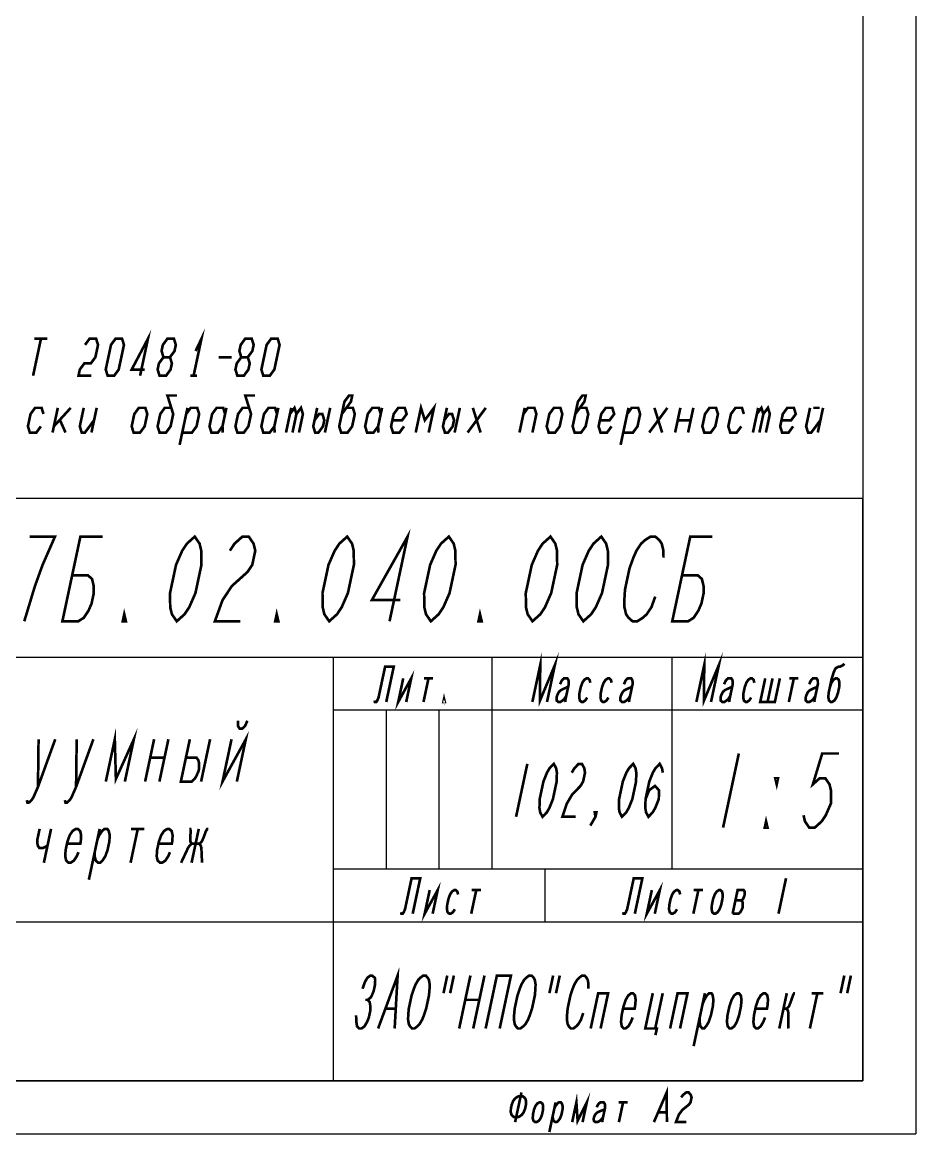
# Model space of a CAD drawing. Header units: millimetres. Extents: x 0 to 594, y 0 to 420.
# Drawn here: x 509.6 to 594, y 0 to 105 of the extents above; entities that cross this region are included whole.
import ezdxf

# ---------------------------------------------------------------- set-up
doc = ezdxf.new("R2010")
doc.units = ezdxf.units.MM
doc.header["$LTSCALE"] = 32.67
doc.layers.get('0').update_dxf_attribs({"linetype": 'CONTINUOUS'})

msp = doc.modelspace()

# ---------------------------------------------------------------- linework, layer by layer
at = {"color": 7, "linetype": 'Continuous'}
for p, q in [((594, 420), (594, 0)), ((589, 415), (589, 5)), ((589, 60), (404, 60)), ((589, 5), (589, 60)), ((589, 45), (404, 45)), ((539, 5), (539, 45)), ((554, 25), (554, 45)), ((571, 25), (571, 45)), ((589, 40), (539, 40)), ((544, 25), (544, 40)), ((549, 25), (549, 40)), ((589, 25), (539, 25)), ((559, 20), (559, 25)), ((589, 20), (404, 20)), ((20, 5), (589, 5)), ((589, 5), (404, 5)), ((0, 0), (594, 0))]:
    msp.add_line(p, q, dxfattribs=at)
at = {"color": 2, "linetype": 'Continuous', "const_width": 0.25}
for points in [[(520.7392, 71.6077), (521.4831, 75.1077), (519.9444, 72.1911), (521.1694, 72.1911)], [(525.982, 73.941), (526.5362, 75.1077), (525.7923, 71.6077)], [(511.3769, 75.1077), (510.6329, 71.6077)], [(510.7644, 75.1077), (511.9894, 75.1077)], [(515.5404, 74.5244), (515.9706, 75.1077), (516.5831, 75.1077), (516.7654, 74.5244), (516.5174, 73.3577), (516.0871, 72.7744), (515.4746, 72.7744), (515.0444, 72.1911), (514.9204, 71.6077), (516.1454, 71.6077)], [(517.6767, 71.6077), (517.4944, 72.1911), (517.9904, 74.5244), (518.4206, 75.1077), (519.0331, 75.1077), (519.2154, 74.5244), (518.7194, 72.1911), (518.2892, 71.6077), (517.6767, 71.6077)], [(523.5611, 73.3577), (523.9914, 73.941), (524.1154, 74.5244), (523.9331, 75.1077), (523.3206, 75.1077), (522.8904, 74.5244), (522.7664, 73.941), (522.9486, 73.3577)], [(530.9111, 73.3577), (531.3414, 73.941), (531.4654, 74.5244), (531.2831, 75.1077), (530.6706, 75.1077), (530.2404, 74.5244), (530.1164, 73.941), (530.2986, 73.3577)], [(532.3767, 71.6077), (532.1944, 72.1911), (532.6903, 74.5244), (533.1206, 75.1077), (533.7331, 75.1077), (533.9154, 74.5244), (533.4194, 72.1911), (532.9892, 71.6077), (532.3767, 71.6077)], [(522.5767, 71.6077), (523.1892, 71.6077), (523.6194, 72.1911), (523.7434, 72.7744), (523.5611, 73.3577), (522.9486, 73.3577), (522.5184, 72.7744), (522.3944, 72.1911), (522.5767, 71.6077)], [(528.1549, 73.3577), (529.3799, 73.3577)], [(529.9267, 71.6077), (530.5391, 71.6077), (530.9694, 72.1911), (531.0934, 72.7744), (530.9111, 73.3577), (530.2986, 73.3577), (529.8684, 72.7744), (529.7444, 72.1911), (529.9267, 71.6077)], [(525.486, 71.6077), (526.0985, 71.6077)], [(523.6851, 68.5738), (523.0726, 68.5738), (522.6424, 67.9904), (522.3944, 66.8238), (522.5767, 66.2404), (523.1892, 66.2404), (523.6194, 66.8238), (523.8674, 67.9904), (523.3206, 69.7404), (524.2394, 69.7404)], [(531.0351, 68.5738), (530.4226, 68.5738), (529.9924, 67.9904), (529.7444, 66.8238), (529.9267, 66.2404), (530.5391, 66.2404), (530.9694, 66.8238), (531.2174, 67.9904), (530.6706, 69.7404), (531.5893, 69.7404)], [(539.7924, 67.9904), (540.6529, 69.1571), (540.7769, 69.7404), (540.4706, 69.7404), (540.0404, 69.1571), (539.5444, 66.8238), (539.7267, 66.2404), (540.3392, 66.2404), (540.7694, 66.8238), (541.0174, 67.9904), (540.8351, 68.5738), (540.2226, 68.5738)], [(561.8424, 67.9904), (562.7029, 69.1571), (562.8269, 69.7404), (562.5206, 69.7404), (562.0904, 69.1571), (561.5944, 66.8238), (561.7767, 66.2404), (562.3892, 66.2404), (562.8194, 66.8238), (563.0674, 67.9904), (562.8851, 68.5738), (562.2726, 68.5738)], [(511.6174, 67.9904), (511.4351, 68.5738), (510.8226, 68.5738), (510.3924, 67.9904), (510.1444, 66.8238), (510.3267, 66.2404), (510.9392, 66.2404), (511.3694, 66.8238)], [(512.9664, 68.5738), (512.4704, 66.2404)], [(512.5944, 66.8238), (514.1914, 68.5738)], [(515.4164, 68.5738), (515.0444, 66.8238), (515.2267, 66.2404), (515.5329, 66.2404), (516.3934, 67.4071)], [(516.6414, 68.5738), (516.1454, 66.2404)], [(519.9444, 66.8238), (520.1266, 66.2404), (520.7392, 66.2404), (521.1694, 66.8238), (521.4174, 67.9904), (521.2351, 68.5738), (520.6226, 68.5738), (520.1924, 67.9904), (519.9444, 66.8238)], [(524.4724, 65.0738), (525.2164, 68.5738)], [(524.7204, 66.2404), (525.6391, 66.2404), (526.0694, 66.8238), (526.3174, 67.9904), (526.1351, 68.5738), (525.5226, 68.5738), (525.0924, 67.9904)], [(528.7674, 67.9904), (528.5851, 68.5738), (527.9726, 68.5738), (527.5424, 67.9904), (527.2944, 66.8238), (527.4767, 66.2404), (528.0892, 66.2404), (528.5194, 66.8238)], [(528.8914, 68.5738), (528.5194, 66.8238), (528.5486, 66.2404)], [(533.6674, 67.9904), (533.4851, 68.5738), (532.8726, 68.5738), (532.4424, 67.9904), (532.1944, 66.8238), (532.3767, 66.2404), (532.9892, 66.2404), (533.4194, 66.8238)], [(533.7914, 68.5738), (533.4194, 66.8238), (533.4485, 66.2404)], [(534.5204, 66.2404), (535.0164, 68.5738)], [(534.8924, 67.9904), (535.3226, 68.5738), (535.5049, 67.9904), (535.1329, 66.2404)], [(535.5049, 67.9904), (535.9351, 68.5738), (536.1174, 67.9904), (535.7454, 66.2404)], [(537.4664, 68.5738), (537.0944, 66.8238), (537.2767, 66.2404), (537.5829, 66.2404), (538.0132, 66.8238), (538.1371, 67.4071), (537.9549, 67.9904), (537.6486, 67.9904), (537.2184, 67.4071)], [(538.6914, 68.5738), (538.1954, 66.2404)], [(543.4674, 67.9904), (543.2851, 68.5738), (542.6726, 68.5738), (542.2424, 67.9904), (541.9944, 66.8238), (542.1766, 66.2404), (542.7892, 66.2404), (543.2194, 66.8238)], [(543.5914, 68.5738), (543.2194, 66.8238), (543.2485, 66.2404)], [(544.5684, 67.4071), (545.4871, 67.4071), (545.9174, 67.9904), (545.7351, 68.5738), (545.1226, 68.5738), (544.6924, 67.9904), (544.4444, 66.8238), (544.6267, 66.2404), (545.2392, 66.2404), (545.6694, 66.8238)], [(546.7704, 66.2404), (547.2664, 68.5738), (547.6309, 67.4071), (548.4914, 68.5738), (547.9954, 66.2404)], [(549.7164, 68.5738), (549.3444, 66.8238), (549.5267, 66.2404), (549.8329, 66.2404), (550.2631, 66.8238), (550.3871, 67.4071), (550.2049, 67.9904), (549.8986, 67.9904), (549.4684, 67.4071)], [(550.9414, 68.5738), (550.4454, 66.2404)], [(551.6704, 66.2404), (553.3914, 68.5738)], [(552.1664, 68.5738), (552.8954, 66.2404)], [(556.5704, 66.2404), (557.0664, 68.5738)], [(556.9424, 67.9904), (557.3726, 68.5738), (557.9851, 68.5738), (558.1674, 67.9904), (557.7954, 66.2404)], [(559.1444, 66.8238), (559.3267, 66.2404), (559.9392, 66.2404), (560.3694, 66.8238), (560.6174, 67.9904), (560.4351, 68.5738), (559.8226, 68.5738), (559.3924, 67.9904), (559.1444, 66.8238)], [(564.1684, 67.4071), (565.0871, 67.4071), (565.5174, 67.9904), (565.3351, 68.5738), (564.7226, 68.5738), (564.2924, 67.9904), (564.0444, 66.8238), (564.2266, 66.2404), (564.8392, 66.2404), (565.2694, 66.8238)], [(566.1224, 65.0738), (566.8664, 68.5738)], [(566.3704, 66.2404), (567.2892, 66.2404), (567.7194, 66.8238), (567.9674, 67.9904), (567.7851, 68.5738), (567.1726, 68.5738), (566.7424, 67.9904)], [(568.8204, 66.2404), (570.5414, 68.5738)], [(569.3164, 68.5738), (570.0454, 66.2404)], [(571.2704, 66.2404), (571.7664, 68.5738)], [(572.9914, 68.5738), (572.4954, 66.2404)], [(573.8444, 66.8238), (574.0267, 66.2404), (574.6391, 66.2404), (575.0694, 66.8238), (575.3174, 67.9904), (575.1351, 68.5738), (574.5226, 68.5738), (574.0924, 67.9904), (573.8444, 66.8238)], [(577.7674, 67.9904), (577.5851, 68.5738), (576.9726, 68.5738), (576.5424, 67.9904), (576.2944, 66.8238), (576.4767, 66.2404), (577.0892, 66.2404), (577.5194, 66.8238)], [(578.6204, 66.2404), (579.1164, 68.5738)], [(578.9924, 67.9904), (579.4226, 68.5738), (579.6049, 67.9904), (579.2329, 66.2404)], [(579.6049, 67.9904), (580.0351, 68.5738), (580.2174, 67.9904), (579.8454, 66.2404)], [(581.3184, 67.4071), (582.2371, 67.4071), (582.6674, 67.9904), (582.4851, 68.5738), (581.8726, 68.5738), (581.4424, 67.9904), (581.1944, 66.8238), (581.3767, 66.2404), (581.9892, 66.2404), (582.4194, 66.8238)], [(584.0164, 68.5738), (583.6444, 66.8238), (583.8267, 66.2404), (584.1329, 66.2404), (584.9934, 67.4071)], [(584.3226, 68.5738), (584.9351, 68.5738)], [(585.2414, 68.5738), (584.7454, 66.2404)], [(513.1778, 67.4071), (513.6954, 66.2404)], [(571.5184, 67.4071), (572.7434, 67.4071)], [(544.3, 48.4106), (546.0005, 56.4106), (542.6251, 50.4106), (545.3251, 50.4106)], [(509.8, 48.4106), (510.8085, 51.744), (511.5336, 53.744), (512.117, 55.0773), (512.7005, 56.4106), (510.3005, 56.4106)], [(514.3211, 52.744), (515.8211, 52.744), (516.2002, 52.4106), (516.3585, 51.744), (516.3668, 51.0773), (516.1543, 50.0773), (515.8626, 49.4106), (515.4208, 48.744), (514.9, 48.4106), (513.4, 48.4106), (515.1005, 56.4106), (517.2004, 56.4106)], [(524.2, 48.4106), (523.7417, 49.0773), (523.5834, 49.744), (523.5668, 51.0773), (524.1337, 53.744), (524.717, 55.0773), (525.1588, 55.744), (525.9005, 56.4106), (526.3588, 55.744), (526.517, 55.0773), (526.5337, 53.744), (525.9668, 51.0773), (525.3834, 49.744), (524.9417, 49.0773), (524.2, 48.4106)], [(529.2171, 55.0773), (529.6587, 55.744), (530.4005, 56.4106), (531.0005, 56.4106), (531.4587, 55.744), (531.6171, 55.0773), (531.3337, 53.744), (530.8919, 53.0773), (530.1502, 52.4106), (529.4085, 51.744), (528.5251, 50.4106), (527.8, 48.4106), (530.2, 48.4106)], [(538.6, 48.4106), (538.1417, 49.0773), (537.9834, 49.744), (537.9668, 51.0773), (538.5336, 53.744), (539.117, 55.0773), (539.5588, 55.744), (540.3005, 56.4106), (540.7588, 55.744), (540.9171, 55.0773), (540.9336, 53.744), (540.3668, 51.0773), (539.7834, 49.744), (539.3417, 49.0773), (538.6, 48.4106)], [(548.2, 48.4106), (547.7417, 49.0773), (547.5834, 49.744), (547.5668, 51.0773), (548.1336, 53.744), (548.717, 55.0773), (549.1588, 55.744), (549.9005, 56.4106), (550.3588, 55.744), (550.5171, 55.0773), (550.5336, 53.744), (549.9668, 51.0773), (549.3834, 49.744), (548.9417, 49.0773), (548.2, 48.4106)], [(557.8, 48.4106), (557.3417, 49.0773), (557.1834, 49.744), (557.1668, 51.0773), (557.7336, 53.744), (558.317, 55.0773), (558.7587, 55.744), (559.5005, 56.4106), (559.9587, 55.744), (560.1171, 55.0773), (560.1336, 53.744), (559.5668, 51.0773), (558.9834, 49.744), (558.5417, 49.0773), (557.8, 48.4106)], [(562.6, 48.4106), (562.1417, 49.0773), (561.9834, 49.744), (561.9668, 51.0773), (562.5336, 53.744), (563.117, 55.0773), (563.5587, 55.744), (564.3004, 56.4106), (564.7587, 55.744), (564.9171, 55.0773), (564.9336, 53.744), (564.3668, 51.0773), (563.7834, 49.744), (563.3417, 49.0773), (562.6, 48.4106)], [(570.1753, 54.4106), (570.1671, 55.0773), (570.0087, 55.744), (569.7796, 56.0773), (569.4004, 56.4106), (568.9505, 56.4106), (568.4296, 56.0773), (568.0588, 55.744), (567.617, 55.0773), (567.3253, 54.4106), (566.9628, 53.4106), (566.5377, 51.4106), (566.4751, 50.4106), (566.4834, 49.744), (566.6417, 49.0773), (566.8709, 48.744), (567.25, 48.4106), (567.7, 48.4106), (568.2209, 48.744), (568.5917, 49.0773), (569.0334, 49.744), (569.396, 50.744)], [(571.9211, 52.744), (573.4211, 52.744), (573.8002, 52.4106), (573.9585, 51.744), (573.9668, 51.0773), (573.7543, 50.0773), (573.4626, 49.4106), (573.0209, 48.744), (572.5, 48.4106), (571, 48.4106), (572.7004, 56.4106), (574.8005, 56.4106)], [(519.4, 48.4106), (519.1, 48.4106), (519.2417, 49.0773), (519.4, 48.4106)], [(533.8, 48.4106), (533.5, 48.4106), (533.6417, 49.0773), (533.8, 48.4106)], [(553, 48.4106), (552.7, 48.4106), (552.8417, 49.0773), (553, 48.4106)], [(557.7891, 40.7876), (558.5308, 44.2772), (558.5097, 40.9272), (559.9127, 44.2772), (559.1709, 40.7876)], [(573.2791, 40.7876), (574.0208, 44.2772), (573.9997, 40.9272), (575.4027, 44.2772), (574.6609, 40.7876)], [(542.8866, 40.9272), (542.9197, 40.7876), (543.0453, 40.7876), (543.1378, 40.9272), (543.26, 41.2063), (543.883, 44.1376), (544.6996, 44.1376), (543.9875, 40.7876)], [(585.887, 42.1834), (586.0388, 42.6022), (586.2238, 42.8813), (586.4419, 43.0209), (586.5675, 43.0209), (586.7263, 42.8813), (586.7926, 42.6022), (586.7664, 42.1834), (586.6477, 41.6251), (586.4959, 41.2063), (586.3109, 40.9272), (586.0928, 40.7876), (585.9672, 40.7876), (585.8084, 40.9272), (585.7421, 41.2063), (585.7683, 41.6251), (585.887, 42.1834), (586.065, 43.0209), (586.2465, 43.5792), (586.3687, 43.8584), (586.4612, 43.998), (586.7421, 44.1376), (586.8677, 44.1376), (587.1486, 44.2772), (587.2411, 44.4167)], [(545.5928, 43.0209), (545.1181, 40.7876), (546.3466, 43.0209), (545.8719, 40.7876)], [(547.9797, 43.0209), (547.505, 40.7876)], [(547.54, 43.0209), (548.4194, 43.0209)], [(560.4063, 42.4626), (560.5285, 42.7417), (560.621, 42.8813), (560.7763, 43.0209), (561.0903, 43.0209), (561.1863, 42.8813), (561.2194, 42.7417), (561.2229, 42.4626), (560.8965, 40.9272), (560.9297, 40.7876)], [(563.2626, 42.6022), (563.1963, 42.8813), (563.0375, 43.0209), (562.9119, 43.0209), (562.6938, 42.8813), (562.5088, 42.6022), (562.357, 42.1834), (562.2383, 41.6251), (562.2121, 41.2063), (562.2784, 40.9272), (562.4372, 40.7876), (562.5628, 40.7876), (562.7809, 40.9272), (562.9659, 41.2063)], [(565.2726, 42.6022), (565.2063, 42.8813), (565.0475, 43.0209), (564.9219, 43.0209), (564.7038, 42.8813), (564.5188, 42.6022), (564.367, 42.1834), (564.2483, 41.6251), (564.2221, 41.2063), (564.2884, 40.9272), (564.4472, 40.7876), (564.5728, 40.7876), (564.7909, 40.9272), (564.9759, 41.2063)], [(566.4364, 42.4626), (566.5585, 42.7417), (566.651, 42.8813), (566.8063, 43.0209), (567.1203, 43.0209), (567.2163, 42.8813), (567.2494, 42.7417), (567.2529, 42.4626), (566.9266, 40.9272), (566.9597, 40.7876)], [(575.8963, 42.4626), (576.0185, 42.7417), (576.111, 42.8813), (576.2663, 43.0209), (576.5803, 43.0209), (576.6763, 42.8813), (576.7094, 42.7417), (576.7129, 42.4626), (576.3865, 40.9272), (576.4197, 40.7876)], [(578.7526, 42.6022), (578.6863, 42.8813), (578.5275, 43.0209), (578.4019, 43.0209), (578.1838, 42.8813), (577.9988, 42.6022), (577.847, 42.1834), (577.7283, 41.6251), (577.7021, 41.2063), (577.7684, 40.9272), (577.9272, 40.7876), (578.0528, 40.7876), (578.2709, 40.9272), (578.4559, 41.2063)], [(579.7838, 43.0209), (579.3091, 40.7876), (580.6909, 40.7876), (581.1657, 43.0209)], [(580.4747, 43.0209), (580, 40.7876)], [(582.4847, 43.0209), (582.01, 40.7876)], [(582.045, 43.0209), (582.9244, 43.0209)], [(583.9363, 42.4626), (584.0585, 42.7417), (584.151, 42.8813), (584.3063, 43.0209), (584.6203, 43.0209), (584.7163, 42.8813), (584.7494, 42.7417), (584.7529, 42.4626), (584.4265, 40.9272), (584.4597, 40.7876)], [(561.1932, 42.323), (561.1008, 42.1834), (560.757, 42.0438), (560.4761, 41.9042), (560.3208, 41.7647), (560.2283, 41.6251), (560.1062, 41.3459), (560.0765, 41.2063), (560.08, 40.9272), (560.2388, 40.7876), (560.4272, 40.7876), (560.6453, 40.9272), (560.8006, 41.0667), (560.9855, 41.3459)], [(567.2232, 42.323), (567.1307, 42.1834), (566.787, 42.0438), (566.5061, 41.9042), (566.3508, 41.7647), (566.2583, 41.6251), (566.1362, 41.3459), (566.1065, 41.2063), (566.11, 40.9272), (566.2687, 40.7876), (566.4572, 40.7876), (566.6753, 40.9272), (566.8306, 41.0667), (567.0156, 41.3459)], [(576.6833, 42.323), (576.5908, 42.1834), (576.247, 42.0438), (575.9661, 41.9042), (575.8108, 41.7647), (575.7183, 41.6251), (575.5962, 41.3459), (575.5665, 41.2063), (575.57, 40.9272), (575.7287, 40.7876), (575.9172, 40.7876), (576.1353, 40.9272), (576.2906, 41.0667), (576.4755, 41.3459)], [(584.7232, 42.323), (584.6308, 42.1834), (584.287, 42.0438), (584.0061, 41.9042), (583.8508, 41.7647), (583.7583, 41.6251), (583.6362, 41.3459), (583.6065, 41.2063), (583.61, 40.9272), (583.7688, 40.7876), (583.9572, 40.7876), (584.1753, 40.9272), (584.3306, 41.0667), (584.5155, 41.3459)], [(549.515, 40.7876), (549.3894, 40.7876), (549.4487, 41.0667), (549.515, 40.7876)], [(529.9722, 39.0168), (529.9784, 38.5168), (530.1503, 38.2668), (530.3753, 38.2668), (530.6534, 38.5168), (530.8722, 39.0168)], [(517.5, 33.2668), (518.3502, 37.2668), (518.4531, 33.5168), (520.1502, 37.2668), (519.3, 33.2668)], [(529.3752, 37.2668), (528.525, 33.2668), (530.7252, 37.2668), (529.875, 33.2668)], [(510.0405, 31.5168), (510.0999, 31.2668), (510.2124, 31.2668), (510.4905, 31.5168), (510.6562, 31.7668), (511.0937, 32.7668), (512.7252, 37.2668)], [(511.1502, 37.2668), (511.0937, 32.7668)], [(513.6405, 31.5168), (513.6999, 31.2668), (513.8124, 31.2668), (514.0905, 31.5168), (514.2562, 31.7668), (514.6937, 32.7668), (516.3252, 37.2668)], [(514.7502, 37.2668), (514.6937, 32.7668)], [(522.0627, 37.2668), (521.2125, 33.2668)], [(523.4127, 37.2668), (522.5625, 33.2668)], [(525.4377, 37.2668), (524.5875, 33.2668), (525.6, 33.2668), (525.8781, 33.5168), (526.0438, 33.7668), (526.2626, 34.2668), (526.3157, 34.5168), (526.3095, 35.0168), (526.2501, 35.2668), (526.0783, 35.5168), (525.0658, 35.5168)], [(527.3502, 37.2668), (526.5, 33.2668)], [(577.2879, 35.9218), (575.8, 28.9218)], [(586.7379, 35.9218), (585.1629, 35.9218), (584.2804, 33.0051), (584.9294, 33.5885), (585.4544, 33.5885), (585.8554, 33.0051), (585.9939, 32.4218), (586.0085, 31.2551), (585.498, 30.0885), (585.1115, 29.5051), (584.4625, 28.9218), (583.9375, 28.9218), (583.5365, 29.5051), (583.398, 30.0885)], [(521.6908, 35.5168), (523.0407, 35.5168)], [(557.3128, 34.9442), (556.25, 29.9441)], [(558.75, 29.9441), (558.526, 30.3608), (558.4584, 30.7775), (558.4793, 31.6108), (558.8335, 33.2775), (559.1669, 34.1108), (559.4117, 34.5275), (559.8128, 34.9442), (560.0367, 34.5275), (560.1044, 34.1108), (560.0835, 33.2775), (559.7293, 31.6108), (559.3959, 30.7775), (559.1511, 30.3608), (558.75, 29.9441)], [(561.5107, 34.1108), (561.7555, 34.5275), (562.1565, 34.9442), (562.469, 34.9442), (562.693, 34.5275), (562.7607, 34.1108), (562.5835, 33.2775), (562.3387, 32.8608), (561.9376, 32.4441), (561.5366, 32.0275), (561.047, 31.1941), (560.625, 29.9441), (561.875, 29.9441)], [(566.25, 29.9441), (566.0261, 30.3608), (565.9584, 30.7775), (565.9793, 31.6108), (566.3335, 33.2775), (566.6669, 34.1108), (566.9117, 34.5275), (567.3128, 34.9442), (567.5367, 34.5275), (567.6044, 34.1108), (567.5835, 33.2775), (567.2292, 31.6108), (566.8959, 30.7775), (566.6511, 30.3608), (566.25, 29.9441)], [(568.4792, 31.6108), (568.8126, 32.4441), (569.37, 32.8608), (569.7501, 32.4441), (569.7293, 31.6108), (569.3959, 30.7775), (569.151, 30.3608), (568.75, 29.9441), (568.5261, 30.3608), (568.4584, 30.7775), (568.4792, 31.6108), (568.8335, 33.2775), (569.1669, 34.1108), (569.4117, 34.5275), (569.8128, 34.9442), (570.0367, 34.5275), (570.1044, 34.1108)], [(580.9919, 33.5885), (580.8679, 33.0051), (580.7294, 33.5885), (580.9919, 33.5885)], [(563.75, 29.9441), (563.6823, 30.3608), (563.8385, 30.3608), (563.75, 29.9441), (563.2604, 29.1108)], [(580, 28.9218), (579.7375, 28.9218), (579.8615, 29.5051), (580, 28.9218)], [(511.2502, 28.7992), (511.0376, 27.7992), (511.0426, 27.3992), (511.0901, 27.1992), (511.2276, 26.9992), (511.5876, 26.9992), (511.9901, 27.1992)], [(512.3302, 28.7992), (511.65, 25.5992)], [(514.9226, 26.5992), (514.7476, 26.1992), (514.4825, 25.7992), (514.17, 25.5992), (513.99, 25.5992), (513.7625, 25.7992), (513.6675, 26.1992), (513.7051, 26.7992), (513.8751, 27.5992), (514.0926, 28.1992), (514.3577, 28.5992), (514.6702, 28.7992), (514.8502, 28.7992), (515.0777, 28.5992), (515.1726, 28.1992), (515.1351, 27.5992), (515.0926, 27.3992), (513.8326, 27.3992)], [(516.9202, 28.7992), (515.8999, 23.9992)], [(516.7076, 27.7992), (516.8826, 28.1992), (517.1477, 28.5992), (517.3702, 28.7992), (517.6402, 28.7992), (517.7777, 28.5992), (517.8726, 28.1992), (517.8351, 27.5992), (517.6651, 26.7992), (517.4475, 26.1992), (517.1825, 25.7992), (516.96, 25.5992), (516.78, 25.5992), (516.5525, 25.7992), (516.4575, 26.1992), (516.4525, 26.5992)], [(520.5202, 28.7992), (519.84, 25.5992)], [(519.8902, 28.7992), (521.1502, 28.7992)], [(523.5626, 26.5992), (523.3875, 26.1992), (523.1225, 25.7992), (522.81, 25.5992), (522.63, 25.5992), (522.4025, 25.7992), (522.3075, 26.1992), (522.3451, 26.7992), (522.5151, 27.5992), (522.7327, 28.1992), (522.9977, 28.5992), (523.3102, 28.7992), (523.4902, 28.7992), (523.7177, 28.5992), (523.8126, 28.1992), (523.7751, 27.5992), (523.7326, 27.3992), (522.4726, 27.3992)], [(525.3802, 28.7992), (525.4702, 28.7992), (525.5177, 28.5992), (525.4801, 27.9992), (525.4851, 27.5992), (525.6226, 27.3992), (526.3426, 27.3992), (526.5651, 27.5992), (526.7401, 27.9992), (526.9577, 28.5992), (527.0902, 28.7992), (527.1802, 28.7992)], [(526.2802, 28.7992), (525.8976, 26.9992), (525.6, 25.5992)], [(524.61, 25.5992), (525.2676, 26.9992), (525.4001, 27.1992), (525.6226, 27.3992)], [(526.3426, 27.3992), (526.4801, 27.1992), (526.5276, 26.9992), (526.59, 25.5992)], [(545.3866, 20.9272), (545.4197, 20.7876), (545.5453, 20.7876), (545.6378, 20.9272), (545.7599, 21.2063), (546.383, 24.1376), (547.1996, 24.1376), (546.4875, 20.7876)], [(566.3665, 20.9272), (566.3997, 20.7876), (566.5253, 20.7876), (566.6178, 20.9272), (566.74, 21.2063), (567.363, 24.1376), (568.1796, 24.1376), (567.4675, 20.7876)], [(581.7471, 24.1376), (581.035, 20.7876)], [(548.0928, 23.0209), (547.6181, 20.7876), (548.8466, 23.0209), (548.3719, 20.7876)], [(550.7676, 22.6022), (550.7013, 22.8813), (550.5425, 23.0209), (550.4169, 23.0209), (550.1988, 22.8813), (550.0138, 22.6022), (549.862, 22.1834), (549.7433, 21.6251), (549.7171, 21.2063), (549.7834, 20.9272), (549.9422, 20.7876), (550.0678, 20.7876), (550.2859, 20.9272), (550.4709, 21.2063)], [(552.4897, 23.0209), (552.015, 20.7876)], [(552.05, 23.0209), (552.9294, 23.0209)], [(569.0728, 23.0209), (568.5981, 20.7876), (569.8266, 23.0209), (569.3519, 20.7876)], [(571.7476, 22.6022), (571.6813, 22.8813), (571.5225, 23.0209), (571.3969, 23.0209), (571.1788, 22.8813), (570.9938, 22.6022), (570.842, 22.1834), (570.7233, 21.6251), (570.6971, 21.2063), (570.7634, 20.9272), (570.9222, 20.7876), (571.0478, 20.7876), (571.2659, 20.9272), (571.4509, 21.2063)], [(573.4697, 23.0209), (572.995, 20.7876)], [(573.03, 23.0209), (573.9094, 23.0209)], [(574.862, 22.1834), (575.0138, 22.6022), (575.1988, 22.8813), (575.4169, 23.0209), (575.5425, 23.0209), (575.7013, 22.8813), (575.7676, 22.6022), (575.7414, 22.1834), (575.6227, 21.6251), (575.4709, 21.2063), (575.2859, 20.9272), (575.0678, 20.7876), (574.9422, 20.7876), (574.7834, 20.9272), (574.7171, 21.2063), (574.7433, 21.6251), (574.862, 22.1834)], [(576.7009, 20.7876), (577.1756, 23.0209), (577.741, 23.0209), (577.8369, 22.8813), (577.8404, 22.6022), (577.8107, 22.4626), (577.6886, 22.1834), (577.5333, 22.0438), (576.968, 22.0438)], [(576.7009, 20.7876), (577.2662, 20.7876), (577.4215, 20.9272), (577.514, 21.0667), (577.6362, 21.3459), (577.6658, 21.4855), (577.6624, 21.7647), (577.6292, 21.9042), (577.5333, 22.0438)], [(543.2188, 9.9441), (545.0628, 14.9441), (544.7812, 9.9441)], [(541.7502, 13.6941), (541.9612, 14.3191), (542.206, 14.7358), (542.4847, 14.9441), (542.6409, 14.9441), (542.9091, 14.7358), (542.943, 14.5275), (542.9325, 14.1108), (542.7997, 13.4858), (542.633, 13.0692), (542.5106, 12.8608), (542.2319, 12.6525), (541.9976, 12.6525)], [(546.383, 13.0692), (546.1173, 11.8192), (546.0626, 11.1941), (546.0521, 10.7775), (546.1198, 10.3608), (546.2318, 10.1525), (546.4219, 9.9441), (546.6562, 9.9441), (546.9349, 10.1525), (547.1355, 10.3608), (547.3802, 10.7775), (547.5469, 11.1941), (547.7579, 11.8192), (548.0236, 13.0692), (548.0783, 13.6941), (548.0888, 14.1108), (548.0211, 14.5275), (547.9091, 14.7358), (547.719, 14.9441), (547.4847, 14.9441), (547.206, 14.7358), (547.0055, 14.5275), (546.7606, 14.1108), (546.5939, 13.6941), (546.383, 13.0692)], [(549.7503, 14.9441), (549.396, 13.2775)], [(550.3753, 14.9441), (550.021, 13.2775)], [(551.9378, 14.9441), (550.875, 9.9441)], [(553.2659, 14.9441), (552.2031, 9.9441)], [(553.375, 9.9441), (554.4378, 14.9441), (555.7659, 14.9441), (554.7031, 9.9441)], [(556.383, 13.0692), (556.1173, 11.8192), (556.0626, 11.1941), (556.0521, 10.7775), (556.1198, 10.3608), (556.2318, 10.1525), (556.4219, 9.9441), (556.6562, 9.9441), (556.9349, 10.1525), (557.1355, 10.3608), (557.3802, 10.7775), (557.5469, 11.1941), (557.7579, 11.8192), (558.0236, 13.0692), (558.0783, 13.6941), (558.0888, 14.1108), (558.0211, 14.5275), (557.9091, 14.7358), (557.719, 14.9441), (557.4847, 14.9441), (557.206, 14.7358), (557.0055, 14.5275), (556.7607, 14.1108), (556.594, 13.6941), (556.383, 13.0692)], [(559.7503, 14.9441), (559.396, 13.2775)], [(560.3753, 14.9441), (560.021, 13.2775)], [(563.0783, 13.6941), (563.0888, 14.1108), (563.0211, 14.5275), (562.9091, 14.7358), (562.719, 14.9441), (562.4846, 14.9441), (562.206, 14.7358), (562.0055, 14.5275), (561.7606, 14.1108), (561.594, 13.6941), (561.383, 13.0692), (561.1173, 11.8192), (561.0626, 11.1941), (561.0521, 10.7775), (561.1198, 10.3608), (561.2318, 10.1525), (561.4219, 9.9441), (561.6563, 9.9441), (561.9349, 10.1525), (562.1354, 10.3608), (562.3803, 10.7775), (562.5912, 11.4025)], [(587.2503, 14.9441), (586.896, 13.2775)], [(587.8753, 14.9441), (587.521, 13.2775)], [(541.1407, 11.1941), (541.1641, 10.5691), (541.2318, 10.1525), (541.4219, 9.9441), (541.6563, 9.9441), (541.9349, 10.1525), (542.1797, 10.5691), (542.3464, 10.9858), (542.4793, 11.6108), (542.4897, 12.0275), (542.422, 12.4441), (542.2319, 12.6525)], [(551.4507, 12.6525), (552.7788, 12.6525)], [(563.2969, 9.9441), (564.0054, 13.2775), (564.9429, 13.2775), (564.2344, 9.9441)], [(567.2683, 10.9858), (567.1016, 10.5691), (566.8568, 10.1525), (566.5781, 9.9441), (566.4219, 9.9441), (566.2318, 10.1525), (566.1641, 10.5691), (566.2188, 11.1941), (566.396, 12.0275), (566.6069, 12.6525), (566.8517, 13.0692), (567.1304, 13.2775), (567.2866, 13.2775), (567.4767, 13.0692), (567.5444, 12.6525), (567.4897, 12.0275), (567.4454, 11.8192), (566.3517, 11.8192)], [(569.1616, 13.2775), (568.4531, 9.9441), (569.5469, 9.9441), (569.414, 9.3191)], [(569.3906, 9.9441), (570.0991, 13.2775)], [(570.7969, 9.9441), (571.5054, 13.2775), (572.4429, 13.2775), (571.7344, 9.9441)], [(574.0835, 13.2775), (573.0207, 8.2775)], [(573.8621, 12.2358), (574.0288, 12.6525), (574.2736, 13.0692), (574.4741, 13.2775), (574.7085, 13.2775), (574.8205, 13.0692), (574.8882, 12.6525), (574.8335, 12.0275), (574.6563, 11.1941), (574.4453, 10.5691), (574.2005, 10.1525), (574, 9.9441), (573.8437, 9.9441), (573.6537, 10.1525), (573.586, 10.5691), (573.5964, 10.9858)], [(576.3959, 12.0275), (576.6069, 12.6525), (576.8517, 13.0692), (577.1304, 13.2775), (577.2866, 13.2775), (577.4767, 13.0692), (577.5444, 12.6525), (577.4897, 12.0275), (577.3126, 11.1941), (577.1016, 10.5691), (576.8568, 10.1525), (576.5781, 9.9441), (576.4219, 9.9441), (576.2318, 10.1525), (576.1641, 10.5691), (576.2188, 11.1941), (576.3959, 12.0275)], [(579.7683, 10.9858), (579.6016, 10.5691), (579.3568, 10.1525), (579.0781, 9.9441), (578.9219, 9.9441), (578.7318, 10.1525), (578.6641, 10.5691), (578.7188, 11.1941), (578.896, 12.0275), (579.1069, 12.6525), (579.3517, 13.0692), (579.6304, 13.2775), (579.7866, 13.2775), (579.9768, 13.0692), (580.0444, 12.6525), (579.9897, 12.0275), (579.9454, 11.8192), (578.8517, 11.8192)], [(581.8179, 13.2775), (581.1094, 9.9441)], [(581.5079, 11.8192), (581.6642, 11.8192), (581.8204, 11.8192), (582.021, 12.0275), (582.1877, 12.4441), (582.3986, 13.0692), (582.521, 13.2775), (582.5991, 13.2775)], [(584.7085, 13.2775), (584, 9.9441)], [(584.1617, 13.2775), (585.2554, 13.2775)], [(543.9298, 11.8192), (544.8673, 11.8192)], [(581.8204, 11.8192), (581.9324, 11.6108), (581.9662, 11.4025), (581.9687, 9.9441)], [(569.2675, 1.1009), (570.4751, 3.9009), (570.4925, 1.1009)], [(556.8645, 3.5509), (556.497, 3.5509), (556.2885, 3.4342), (556.1412, 3.3176), (555.9691, 3.0842), (555.8334, 2.7342), (555.759, 2.3842), (555.7459, 2.0342), (555.8188, 1.8009), (555.9165, 1.6842), (556.0754, 1.5676), (556.443, 1.5676), (556.6515, 1.6842), (556.7988, 1.8009), (556.9709, 2.0342), (557.1065, 2.3842), (557.1809, 2.7342), (557.1941, 3.0842), (557.1212, 3.3176), (557.0235, 3.4342), (556.8645, 3.5509)], [(556.7551, 3.9009), (556.16, 1.1009)], [(561.55, 1.1009), (561.9468, 2.9676), (562.0648, 1.2176), (562.9268, 2.9676), (562.53, 1.1009)], [(571.846, 3.4342), (572.018, 3.6676), (572.3127, 3.9009), (572.5577, 3.9009), (572.7531, 3.6676), (572.826, 3.4342), (572.7268, 2.9676), (572.5547, 2.7342), (572.2601, 2.5009), (571.9655, 2.2676), (571.6213, 1.8009), (571.35, 1.1009), (572.33, 1.1009)], [(557.9392, 2.2676), (558.0749, 2.6176), (558.247, 2.8509), (558.4555, 2.9676), (558.578, 2.9676), (558.737, 2.8509), (558.8099, 2.6176), (558.7967, 2.2676), (558.6975, 1.8009), (558.5619, 1.4509), (558.3898, 1.2176), (558.1813, 1.1009), (558.0588, 1.1009), (557.8998, 1.2176), (557.8269, 1.4509), (557.84, 1.8009), (557.9392, 2.2676)], [(559.9868, 2.9676), (559.3916, 0.1676)], [(559.8628, 2.3842), (559.9736, 2.6176), (560.1457, 2.8509), (560.293, 2.9676), (560.4768, 2.9676), (560.5745, 2.8509), (560.6474, 2.6176), (560.6342, 2.2676), (560.535, 1.8009), (560.3994, 1.4509), (560.2273, 1.2176), (560.08, 1.1009), (559.9575, 1.1009), (559.7986, 1.2176), (559.7256, 1.4509), (559.714, 1.6842)], [(564.6403, 2.3842), (564.5542, 2.2676), (564.2232, 2.1509), (563.9534, 2.0342), (563.8061, 1.9176), (563.72, 1.8009), (563.6092, 1.5676), (563.5844, 1.4509), (563.596, 1.2176), (563.755, 1.1009), (563.9388, 1.1009), (564.1473, 1.2176), (564.2946, 1.3342), (564.4667, 1.5676)], [(563.8688, 2.5009), (563.9797, 2.7342), (564.0657, 2.8509), (564.213, 2.9676), (564.5193, 2.9676), (564.617, 2.8509), (564.6534, 2.7342), (564.6651, 2.5009), (564.3923, 1.2176), (564.4287, 1.1009)], [(565.928, 2.9676), (566.7855, 2.9676)], [(566.3568, 2.9676), (565.96, 1.1009)], [(569.7109, 2.0342), (570.4459, 2.0342)]]:
    msp.add_lwpolyline(points, dxfattribs=at)

doc.saveas('drawing.dxf')
